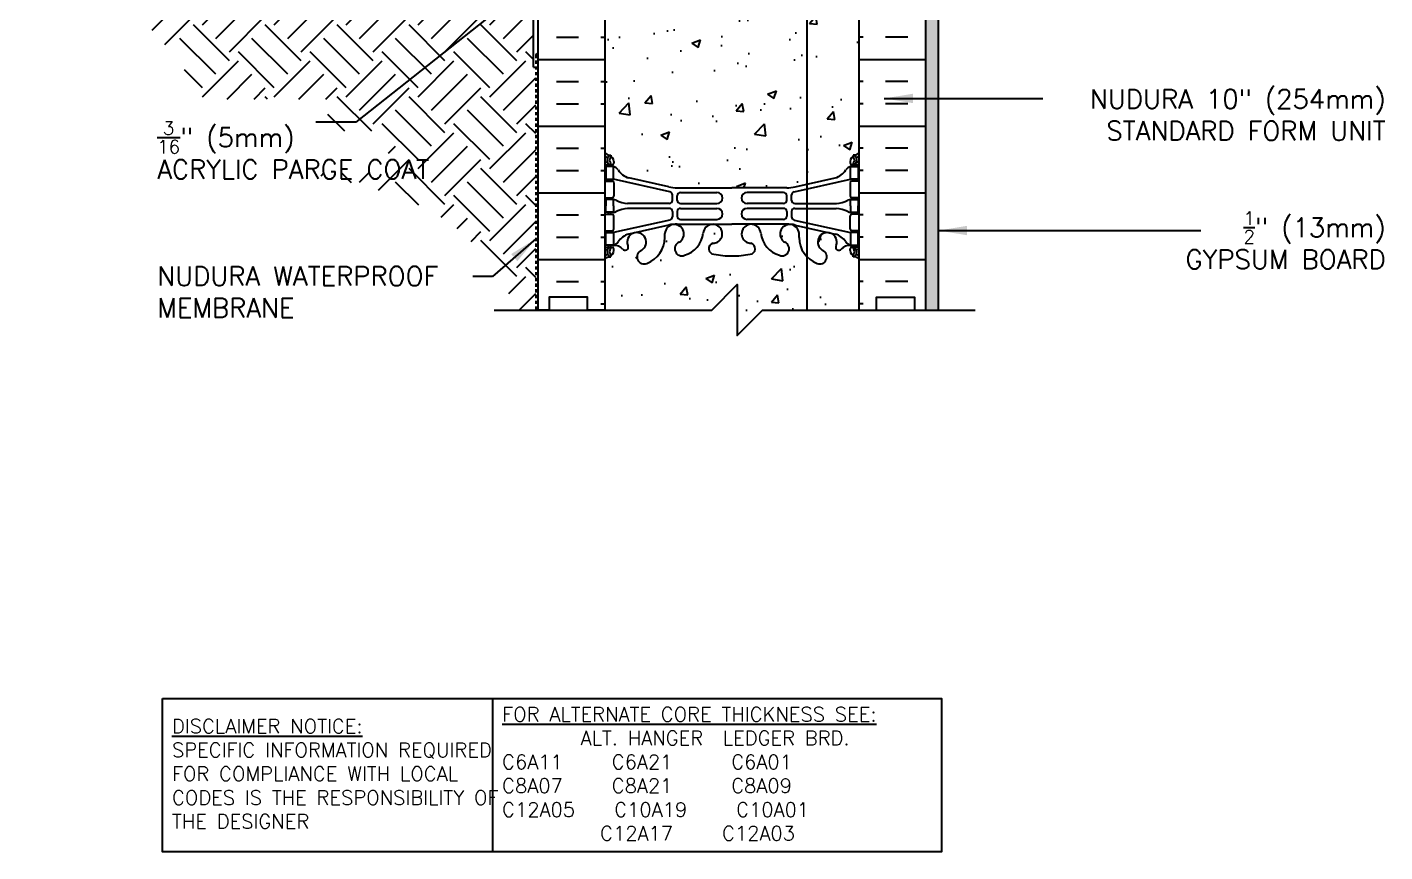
# Model space of a CAD drawing. Header units: inches. Extents: x 109 to 207.6, y 84.6 to 151.9.
# Drawn here: x 152.2 to 205.7, y 84.6 to 117 of the extents above; entities that cross this region are included whole.
import ezdxf

# ---------------------------------------------------------------- set-up
doc = ezdxf.new("R2010")
doc.units = ezdxf.units.IN
doc.header["$LTSCALE"] = 0.5
doc.header["$MEASUREMENT"] = 0
doc.linetypes.add('DASHED2', pattern=[0.375, 0.25, -0.125])
for name, color, linetype in [('HATCH', 12, 'Continuous'), ('line25', 2, 'Continuous'), ('LINE3', 3, 'Continuous'), ('LINE50', 5, 'Continuous'), ('LINE9', 9, 'Continuous'), ('TEXT', 4, 'Continuous'), ('Web_Edge', 9, 'Continuous')]:
    doc.layers.add(name, color=color, linetype=linetype)
doc.styles.add('DIM', font='romans.shx', dxfattribs={"width": 0.7})
doc.styles.add('ROMANS', font='romans.shx', dxfattribs={"height": 0.75})
doc.styles.get("Standard").update_dxf_attribs({"font": 'romans.shx', "height": 0.75})
doc.dimstyles.new('ext_12', dxfattribs={"dimscale": 12, "dimtxt": 0.09375, "dimasz": 0.09375, "dimexe": 0.09375, "dimexo": 0.0625, "dimgap": 0.0625, "dimtad": 1, "dimdec": 1, "dimzin": 3, "dimdsep": 46, "dimlunit": 4, "dimtxsty": 'DIM', "dimcen": 0.09, "dimdle": 0.09375, "dimclrt": 4, "dimadec": 0, "dimazin": 0, "dimtfac": 1, "dimtdec": 1, "dimtmove": 2, "dimatfit": 3, "dimfxl": 1, "dimfrac": 2, "dimtolj": 1, "dimtzin": 0, "dimarcsym": 0})

msp = doc.modelspace()

# ---------------------------------------------------------------- hatches: boundary and pattern name
at = {"layer": 'HATCH'}
h = msp.add_hatch(dxfattribs=at)
h.set_pattern_fill('AR-CONC', color=256, scale=0.5)
h.paths.add_polyline_path([(177.712, 145.28, 0.39233), (177.338, 144.933), (177.339, 144.788, -0.316114), (176.63, 143.752, -1), (176.416, 144.263, 2.155404), (175.878, 144.458), (175.889, 144.436, -0.834375), (175.678, 144.311, 0.23174), (175.32, 144.462), (175.215, 144.462), (175.215, 144.392), (175.263, 144.392, -0.414214), (175.325, 144.329), (175.325, 144.262, -0.249069), (175.215, 144.055), (175.215, 144.013), (175.125, 144.013, 0.088416), (174.979, 143.916), (174.979, 141.916), (174.979, 139.916, 0.088416), (175.125, 139.818), (175.215, 139.818), (175.215, 139.777, -0.249069), (175.325, 139.569), (175.325, 139.502, -0.414214), (175.263, 139.439), (175.215, 139.439), (175.215, 139.369), (175.32, 139.369, 0.231736), (175.678, 139.52, -0.8344), (175.889, 139.395), (175.878, 139.374, 2.155404), (176.416, 139.568, -1), (176.63, 140.079, -0.311223), (177.339, 139.063), (177.338, 138.898, 0.39233), (177.712, 138.551)])
h.paths.add_polyline_path([(182.929, 144.013, -0.19384), (182.619, 144.768), (182.62, 144.933, 1.661382), (182.059, 144.58, -1), (181.845, 144.069, -0.307094), (181.107, 144.965, 1.604516), (180.548, 144.589, 0.055617), (180.727, 144.543, -0.843243), (180.693, 144.111, -0.047544), (179.979, 144.046, -0.047544), (179.265, 144.111, -0.843243), (179.231, 144.543, 0.055617), (179.41, 144.589, 1.604516), (178.852, 144.965, -0.307094), (178.113, 144.069, -0.535521), (177.729, 144.325), (177.729, 139.507, -0.534553), (178.113, 139.762, -0.307094), (178.852, 138.866, 1.604516), (179.41, 139.242, 0.055617), (179.231, 139.288, -0.843243), (179.265, 139.72, -0.047544), (179.979, 139.785, -0.047544), (180.693, 139.72, -0.843243), (180.727, 139.288, 0.055617), (180.548, 139.242, 1.604516), (181.107, 138.866, -0.307094), (181.845, 139.762, -1), (182.059, 139.251, 1.661382), (182.62, 138.898), (182.62, 139.044, -0.198464), (182.929, 139.818)])
h.paths.add_polyline_path([(184.979, 143.916, 0.08841), (184.833, 144.013), (184.743, 144.013), (184.743, 144.055, -0.249069), (184.633, 144.262), (184.633, 144.329, -0.414214), (184.696, 144.392), (184.743, 144.392), (184.743, 144.462), (184.638, 144.462, 0.231736), (184.28, 144.311, -0.8344), (184.069, 144.436), (184.081, 144.458, 2.155404), (183.542, 144.263, -1), (183.328, 143.752, -0.110704), (182.929, 144.013), (182.929, 139.818, -0.110704), (183.328, 140.079, -1), (183.542, 139.568, 2.155404), (184.081, 139.374), (184.069, 139.395, -0.834375), (184.28, 139.52, 0.23174), (184.638, 139.369), (184.743, 139.369), (184.743, 139.439), (184.696, 139.439, -0.414214), (184.633, 139.502), (184.633, 139.569, -0.249069), (184.743, 139.777), (184.743, 139.818), (184.833, 139.818, 0.08841), (184.979, 139.916), (184.979, 141.916)])
h.paths.add_polyline_path([(183.919, 139.247, -1), (183.544, 139.247, -1)], flags=16)
h.paths.add_polyline_path([(184.638, 147.562), (184.743, 147.562), (184.743, 147.632), (184.696, 147.632, -0.414214), (184.633, 147.694), (184.633, 147.762, -0.249069), (184.743, 147.969), (184.743, 148.011), (184.833, 148.011, 0.08841), (184.979, 148.108), (184.979, 148.92, 0.508806), (184.256, 148.867, 0.520567), (183.85, 148.867, 0.520567), (183.457, 148.867, 0.520567), (183.103, 148.867, 0.191784), (182.979, 148.949, 0.191784), (182.855, 148.867, 0.520567), (182.502, 148.867, 0.520567), (182.109, 148.867, 0.520567), (181.702, 148.867, 0.520567), (180.969, 148.907, 0.520567), (180.235, 148.867, 0.520567), (179.829, 148.867, 0.520567), (179.436, 148.867, 0.520567), (179.082, 148.867, 0.520567), (178.754, 148.867, 0.520567), (178.243, 148.867, 0.520567), (177.811, 148.867, 0.136067), (177.712, 148.949), (177.712, 146.731, 0.018252), (177.821, 146.727), (179.979, 146.727), (182.137, 146.727, 0.054974), (182.464, 146.763), (184.045, 147.116, 0.17445), (184.452, 147.412, -0.168672)])
h.paths.add_polyline_path([(177.712, 148.949, 0.359067), (177.418, 148.867, 0.520567), (177.287, 148.867, 0.520567), (176.645, 148.867, 0.520567), (176.304, 148.867, 0.520567), (175.898, 148.867, 0.520567), (175.347, 148.867, 0.520567), (175.216, 148.985, 0.448264), (174.979, 149.013), (174.979, 148.108, 0.088416), (175.125, 148.011), (175.215, 148.011), (175.215, 147.969, -0.249069), (175.325, 147.762), (175.325, 147.694, -0.414214), (175.263, 147.632), (175.215, 147.632), (175.215, 147.562), (175.32, 147.562, -0.168672), (175.506, 147.412, 0.17445), (175.914, 147.116), (177.494, 146.763, 0.036686), (177.712, 146.731)])
h.paths.add_polyline_path([(177.494, 137.068), (175.914, 136.715, 0.17445), (175.506, 136.419, -0.168672), (175.32, 136.269), (175.215, 136.269), (175.215, 136.199), (175.263, 136.199, -0.414214), (175.325, 136.137), (175.325, 136.069, -0.249069), (175.215, 135.862), (175.215, 135.821), (175.125, 135.821, 0.088416), (174.979, 135.723), (174.979, 130.108, 0.088416), (175.125, 130.011), (175.215, 130.011), (175.215, 129.969, -0.249069), (175.325, 129.762), (175.325, 129.694, -0.414214), (175.263, 129.632), (175.215, 129.632), (175.215, 129.562), (175.32, 129.562, -0.168672), (175.506, 129.412, 0.17445), (175.914, 129.116), (177.494, 128.763, 0.054974), (177.821, 128.727), (179.979, 128.727), (182.137, 128.727, 0.054974), (182.464, 128.763), (182.929, 128.867), (182.929, 129.716), (182.894, 129.716), (182.894, 130.278), (182.707, 130.466), (182.457, 130.466), (182.269, 130.278), (182.269, 129.716), (181.873, 129.716), (181.519, 130.069), (181.519, 135.362), (181.873, 135.716), (182.269, 135.716), (182.269, 135.153), (182.457, 134.966), (182.707, 134.966), (182.894, 135.153), (182.894, 135.716), (182.929, 135.716), (182.929, 136.964), (182.464, 137.068, 0.054974), (182.137, 137.104), (179.979, 137.104), (177.821, 137.104, 0.054974)])
h.paths.add_polyline_path([(184.696, 136.199), (184.743, 136.199), (184.743, 136.269), (184.638, 136.269, -0.168672), (184.452, 136.419, 0.17445), (184.045, 136.715), (182.929, 136.964), (182.929, 135.716), (183.519, 135.716), (183.519, 135.153), (183.707, 134.966), (183.957, 134.966), (184.144, 135.153), (184.144, 135.716), (184.979, 135.716), (184.979, 135.723, 0.08841), (184.833, 135.821), (184.743, 135.821), (184.743, 135.862, -0.249069), (184.633, 136.069), (184.633, 136.137, -0.414214)])
h.paths.add_polyline_path([(184.638, 129.562), (184.743, 129.562), (184.743, 129.632), (184.696, 129.632, -0.414214), (184.633, 129.694), (184.633, 129.716), (184.144, 129.716), (184.144, 130.278), (183.957, 130.466), (183.707, 130.466), (183.519, 130.278), (183.519, 129.716), (182.929, 129.716), (182.929, 128.867), (184.045, 129.116, 0.17445), (184.452, 129.412, -0.168672)])
h.paths.add_polyline_path([(182.929, 126.013, -0.19384), (182.619, 126.768), (182.62, 126.933, 1.661382), (182.059, 126.58, -1), (181.845, 126.069, -0.307094), (181.107, 126.965, 1.604516), (180.548, 126.589, 0.055617), (180.727, 126.543, -0.843243), (180.693, 126.111, -0.047544), (179.979, 126.046, -0.047544), (179.265, 126.111, -0.843243), (179.231, 126.543, 0.055617), (179.41, 126.589, 1.604516), (178.852, 126.965, -0.307094), (178.113, 126.069, -1), (177.899, 126.58, 1.661382), (177.338, 126.933), (177.339, 126.788, -0.316114), (176.63, 125.752, -1), (176.416, 126.263, 2.155404), (175.878, 126.458), (175.889, 126.436, -0.834375), (175.678, 126.311, 0.23174), (175.32, 126.462), (175.215, 126.462), (175.215, 126.392), (175.263, 126.392, -0.414214), (175.325, 126.329), (175.325, 126.262, -0.249069), (175.215, 126.055), (175.215, 126.013), (175.125, 126.013, 0.088416), (174.979, 125.916), (174.979, 123.916), (174.979, 121.916, 0.088416), (175.125, 121.818), (175.215, 121.818), (175.215, 121.777, -0.249069), (175.325, 121.569), (175.325, 121.502, -0.414214), (175.263, 121.439), (175.215, 121.439), (175.215, 121.369), (175.32, 121.369, 0.231736), (175.678, 121.52, -0.8344), (175.889, 121.395), (175.878, 121.374, 2.155404), (176.416, 121.568, -1), (176.63, 122.079, -0.311223), (177.339, 121.063), (177.338, 120.898, 1.661382), (177.899, 121.251, -1), (178.113, 121.762, -0.307094), (178.852, 120.866, 1.604516), (179.41, 121.242, 0.055617), (179.231, 121.288, -0.843243), (179.265, 121.72, -0.047544), (179.979, 121.785, -0.047544), (180.693, 121.72, -0.843243), (180.727, 121.288, 0.055617), (180.548, 121.242, 1.604516), (181.107, 120.866, -0.307094), (181.845, 121.762, -1), (182.059, 121.251, 1.661382), (182.62, 120.898), (182.62, 121.044, -0.198464), (182.929, 121.818)])
h.paths.add_polyline_path([(182.434, 120.926, -1), (182.059, 120.926, -1)], flags=16)
h.paths.add_polyline_path([(184.979, 125.916, 0.08841), (184.833, 126.013), (184.743, 126.013), (184.743, 126.055, -0.249069), (184.633, 126.262), (184.633, 126.329, -0.414214), (184.696, 126.392), (184.743, 126.392), (184.743, 126.462), (184.638, 126.462, 0.231736), (184.28, 126.311, -0.8344), (184.069, 126.436), (184.081, 126.458, 2.155404), (183.542, 126.263, -1), (183.328, 125.752, -0.110704), (182.929, 126.013), (182.929, 121.818, -0.110704), (183.328, 122.079, -1), (183.542, 121.568, 2.155404), (184.081, 121.374), (184.069, 121.395, -0.834375), (184.28, 121.52, 0.23174), (184.638, 121.369), (184.743, 121.369), (184.743, 121.439), (184.696, 121.439, -0.414214), (184.633, 121.502), (184.633, 121.569, -0.249069), (184.743, 121.777), (184.743, 121.818), (184.833, 121.818, 0.08841), (184.979, 121.916), (184.979, 123.916)])
h.paths.add_polyline_path([(182.929, 118.964), (182.464, 119.068, 0.054974), (182.137, 119.104), (179.979, 119.104), (177.821, 119.104, 0.054974), (177.494, 119.068), (175.914, 118.715, 0.17445), (175.506, 118.419, -0.168672), (175.32, 118.269), (175.215, 118.269), (175.215, 118.199), (175.263, 118.199, -0.414214), (175.325, 118.137), (175.325, 118.069, -0.249069), (175.215, 117.862), (175.215, 117.821), (175.125, 117.821, 0.088416), (174.979, 117.723), (174.979, 112.108, 0.088416), (175.125, 112.011), (175.215, 112.011), (175.215, 111.969, -0.249069), (175.325, 111.762), (175.325, 111.694, -0.414214), (175.263, 111.632), (175.215, 111.632), (175.215, 111.562), (175.32, 111.562, -0.168672), (175.506, 111.412, 0.17445), (175.914, 111.116), (177.494, 110.763, 0.054974), (177.821, 110.727), (179.979, 110.727), (182.137, 110.727, 0.054974), (182.464, 110.763), (182.929, 110.867)])
h.paths.add_polyline_path([(184.979, 117.723, 0.08841), (184.833, 117.821), (184.743, 117.821), (184.743, 117.862, -0.249069), (184.633, 118.069), (184.633, 118.137, -0.414214), (184.696, 118.199), (184.743, 118.199), (184.743, 118.269), (184.638, 118.269, -0.168672), (184.452, 118.419, 0.17445), (184.045, 118.715), (182.929, 118.964), (182.929, 110.867), (184.045, 111.116, 0.17445), (184.452, 111.412, -0.168672), (184.638, 111.562), (184.743, 111.562), (184.743, 111.632), (184.696, 111.632, -0.414214), (184.633, 111.694), (184.633, 111.762, -0.249069), (184.743, 111.969), (184.743, 112.011), (184.833, 112.011, 0.08841), (184.979, 112.108)])
h.paths.add_polyline_path([(182.929, 108.013, -0.19384), (182.619, 108.768), (182.62, 108.933, 1.661382), (182.059, 108.58, -1), (181.845, 108.069, -0.307094), (181.107, 108.965, 1.604516), (180.548, 108.589, 0.055617), (180.727, 108.543, -0.843243), (180.693, 108.111, -0.047544), (179.979, 108.046, -0.047544), (179.265, 108.111, -0.843243), (179.231, 108.543, 0.055617), (179.41, 108.589, 1.604516), (178.852, 108.965, -0.307094), (178.113, 108.069, -1), (177.899, 108.58, 1.661382), (177.338, 108.933), (177.339, 108.788, -0.316114), (176.63, 107.752, -1), (176.416, 108.263, 2.155404), (175.878, 108.458), (175.889, 108.436, -0.834375), (175.678, 108.311, 0.23174), (175.32, 108.462), (175.215, 108.462), (175.215, 108.392), (175.263, 108.392, -0.414214), (175.325, 108.329), (175.325, 108.262, -0.249069), (175.215, 108.055), (175.215, 108.013), (175.125, 108.013, 0.088416), (174.979, 107.916), (174.979, 105.916), (179.182, 105.916), (180.182, 106.916), (180.182, 104.916), (181.182, 105.916), (182.929, 105.916)])
h.paths.add_polyline_path([(184.979, 107.916, 0.08841), (184.833, 108.013), (184.743, 108.013), (184.743, 108.055, -0.249069), (184.633, 108.262), (184.633, 108.329, -0.414214), (184.696, 108.392), (184.743, 108.392), (184.743, 108.462), (184.638, 108.462, 0.231736), (184.28, 108.311, -0.8344), (184.069, 108.436), (184.081, 108.458, 2.155404), (183.542, 108.263, -1), (183.328, 107.752, -0.110704), (182.929, 108.013), (182.929, 105.916), (184.979, 105.916)])
h = msp.add_hatch(dxfattribs=at)
h.set_pattern_fill('AR-SAND', color=256, scale=0.25, style=0)
h.set_pattern_definition([(37.5, (76.51806, 8.59527), (-0.0157483, 0.4817059), [0, -0.38, 0, -0.425, 0, -0.40625]), (7.5, (76.51806, 8.5953), (0.4424442, 0.7055365), [0, -0.205, 0, -0.3425, 0, -0.13125]), (327.5, (76.21056, 8.59527), (0.7785355, 0.0014148), [0, -0.125, 0, -0.45, 0, -0.5875]), (317.5, (76.21056, 8.5953), (0.7515317, 0.219419), [0, -0.0625, 0, -0.295, 0, -0.3375])])
h.paths.add_polyline_path([(188.104, 128.466), (187.604, 128.466), (187.604, 123.916), (187.604, 105.916), (188.104, 105.916)])
h = msp.add_hatch(dxfattribs=at)
h.set_pattern_fill('INSUL', color=256, scale=7, style=0)
h.set_pattern_definition([(0, (-2751.1824, -291.094), (0, 2.625), []), (0, (-2751.1824, -290.219), (0, 2.625), [0.875, -0.875]), (0, (-2751.1824, -289.344), (0, 2.625), [0.875, -0.875])])
h.paths.add_polyline_path([(172.354, 105.916), (172.792, 105.916), (172.792, 106.416), (174.292, 106.416), (174.292, 105.916), (174.979, 105.916), (174.979, 123.916), (174.292, 123.916), (174.292, 124.416), (172.792, 124.416), (172.792, 123.916), (172.354, 123.916)])
h = msp.add_hatch(dxfattribs=at)
h.set_pattern_fill('INSUL', color=256, scale=7, style=0)
h.set_pattern_definition([(180, (3111.1407, -291.094), (0, 2.625), []), (180, (3111.1407, -290.219), (0, 2.625), [0.875, -0.875]), (180, (3111.1407, -289.344), (0, 2.625), [0.875, -0.875])])
h.paths.add_polyline_path([(187.604, 105.916), (187.167, 105.916), (187.167, 106.416), (185.667, 106.416), (185.667, 105.916), (184.979, 105.916), (184.979, 123.916), (185.667, 123.916), (185.667, 124.416), (187.167, 124.416), (187.167, 123.916), (187.604, 123.916)])
h = msp.add_hatch(dxfattribs=at)
h.set_pattern_fill('EARTH', color=256, scale=8, angle=45, style=0)
h.set_pattern_definition([(45, (72.518, 8.5953), (2e-16, 2.828427), [2, -2]), (45, (71.9877, 9.1256), (2e-16, 2.828427), [2, -2]), (45, (71.4574, 9.656), (2e-16, 2.828427), [2, -2]), (135, (71.4574, 10.0095), (-2.828427, 4e-16), [2, -2]), (135, (71.9877, 10.5398), (-2.828427, 4e-16), [2, -2]), (135, (72.518, 11.0701), (-2.828427, 4e-16), [2, -2])])
edge = h.paths.add_edge_path()
edge.add_spline(control_points=[(163.236, 111.324), (166.255, 110.69), (168.897, 109.863), (170.435, 107.768), (170.823, 107.156)], knot_values=[15.477298, 15.477298, 15.477298, 15.477298, 21.162657, 23.307813, 23.307813, 23.307813, 23.307813], degree=3, periodic=0)
edge.add_line((170.823, 107.156), (171.604, 105.916))
edge.add_line((171.604, 105.916), (172.26, 105.916))
edge.add_line((172.26, 105.916), (172.26, 115.475))
edge.add_line((172.26, 115.475), (172.167, 115.475))
edge.add_line((172.167, 115.475), (172.167, 120.916))
edge.add_line((172.167, 120.916), (152.245, 120.568))
edge.add_spline(control_points=[(152.245, 120.568), (153.363, 119.905), (155.638, 118.558), (157.858, 116.308), (158.855, 114.742), (159.148, 114.219)], knot_values=[0, 0, 0, 0, 3.887421, 7.907558, 9.371794, 9.371794, 9.371794, 9.371794], degree=3, periodic=0)
edge.add_line((159.148, 114.219), (164.082, 114.219))
edge.add_line((164.082, 114.219), (164.082, 112.95))
edge.add_line((164.082, 112.95), (166.465, 112.95))
edge.add_line((166.465, 112.95), (166.465, 111.324))
edge.add_line((166.465, 111.324), (163.236, 111.324))

# ---------------------------------------------------------------- linework, layer by layer
at = {"layer": 'line25'}
for p, q in [((174.979, 123.916), (174.979, 105.916)), ((184.979, 105.916), (184.979, 123.916))]:
    msp.add_line(p, q, dxfattribs=at)
at = {"layer": 'LINE3'}
msp.add_line((182.929, 147.222), (182.929, 105.916), dxfattribs=at)
at = {"layer": 'LINE50'}
for p, q in [((172.354, 105.916), (172.354, 123.916)), ((187.604, 105.916), (187.604, 123.916))]:
    msp.add_line(p, q, dxfattribs=at)
for points in [[(174.979, 105.916), (174.292, 105.916), (174.292, 106.416), (172.792, 106.416), (172.792, 105.916), (172.354, 105.916)], [(184.979, 105.916), (185.667, 105.916), (185.667, 106.416), (187.167, 106.416), (187.167, 105.916), (187.604, 105.916)]]:
    msp.add_lwpolyline(points, dxfattribs=at)
at = {"layer": 'LINE9'}
for p, q in [((188.104, 105.916), (188.104, 128.466)), ((172.167, 115.475), (172.167, 127.475)), ((172.167, 115.475), (172.354, 115.475))]:
    msp.add_line(p, q, dxfattribs=at)
at = {"layer": 'LINE9', "linetype": 'DASHED2'}
for q in [(172.354, 116.05), (172.26, 105.916)]:
    msp.add_line((172.26, 115.957), q, dxfattribs=at)
at = {"layer": 'LINE9'}
msp.add_lwpolyline([(170.622, 105.916), (179.182, 105.916), (180.182, 106.916), (180.182, 104.916), (181.182, 105.916), (189.553, 105.916)], dxfattribs=at)
at = {"layer": 'TEXT'}
msp.add_lwpolyline([(157.576, 90.626), (170.56, 90.626), (170.56, 84.588), (157.576, 84.588)], close=True, dxfattribs=at)
msp.add_lwpolyline([(170.56, 90.626), (188.22, 90.626), (188.22, 84.588), (170.56, 84.588)], dxfattribs=at)
at = {"layer": 'Web_Edge'}
for p, q in [((174.979, 111.732), (175.057, 111.732)), ((175.125, 112.011), (175.215, 112.011)), ((175.215, 112.011), (175.215, 111.969)), ((175.325, 111.762), (175.325, 111.694)), ((184.633, 111.762), (184.633, 111.694)), ((184.833, 112.011), (184.743, 112.011)), ((184.743, 112.011), (184.743, 111.969)), ((184.979, 111.732), (184.901, 111.732)), ((174.979, 111.632), (175.263, 111.632)), ((175.125, 111.632), (175.125, 111.562)), ((175.215, 111.632), (175.215, 111.562)), ((184.979, 111.632), (184.696, 111.632)), ((184.743, 111.632), (184.743, 111.562)), ((184.833, 111.632), (184.833, 111.562)), ((174.979, 110.992), (175.263, 110.992)), ((175.125, 111.062), (175.125, 110.992)), ((175.215, 111.062), (175.215, 110.992)), ((177.538, 110.565), (175.32, 111.062)), ((175.325, 110.929), (175.325, 110.394)), ((177.494, 110.763), (175.914, 111.116)), ((177.821, 110.727), (179.979, 110.727)), ((182.137, 110.727), (179.979, 110.727)), ((182.421, 110.565), (184.638, 111.062)), ((182.464, 110.763), (184.045, 111.116)), ((184.633, 110.929), (184.633, 110.394)), ((184.979, 110.992), (184.696, 110.992)), ((184.743, 111.062), (184.743, 110.992)), ((184.833, 111.062), (184.833, 110.992)), ((174.979, 110.332), (175.263, 110.332)), ((175.125, 110.332), (175.125, 110.262)), ((175.215, 110.332), (175.215, 110.262)), ((177.51, 110.106), (175.873, 110.106)), ((177.635, 110.231), (177.635, 110.443)), ((177.823, 110.232), (177.823, 110.416)), ((177.948, 110.541), (179.387, 110.541)), ((177.948, 110.107), (179.387, 110.107)), ((182.01, 110.541), (180.571, 110.541)), ((182.01, 110.107), (180.571, 110.107)), ((182.135, 110.232), (182.135, 110.416)), ((182.323, 110.231), (182.323, 110.443)), ((182.448, 110.106), (184.085, 110.106)), ((184.979, 110.332), (184.696, 110.332)), ((184.743, 110.332), (184.743, 110.262)), ((184.833, 110.332), (184.833, 110.262)), ((174.979, 109.692), (175.263, 109.692)), ((175.125, 109.692), (175.125, 109.762)), ((175.215, 109.692), (175.215, 109.762)), ((175.325, 109.094), (175.325, 109.629)), ((177.51, 109.918), (175.873, 109.918)), ((177.635, 109.793), (177.635, 109.58)), ((177.823, 109.792), (177.823, 109.608)), ((177.948, 109.917), (179.387, 109.917)), ((182.01, 109.917), (180.571, 109.917)), ((182.135, 109.792), (182.135, 109.608)), ((182.323, 109.793), (182.323, 109.58)), ((182.448, 109.918), (184.085, 109.918)), ((184.633, 109.094), (184.633, 109.629)), ((184.979, 109.692), (184.696, 109.692)), ((184.743, 109.692), (184.743, 109.762)), ((184.833, 109.692), (184.833, 109.762)), ((174.979, 109.032), (175.263, 109.032)), ((175.125, 108.962), (175.125, 109.032)), ((175.215, 108.962), (175.215, 109.032)), ((177.538, 109.458), (175.32, 108.962)), ((177.494, 109.26), (175.914, 108.907)), ((177.821, 109.296), (179.979, 109.296)), ((177.948, 109.483), (179.387, 109.483)), ((182.137, 109.296), (179.979, 109.296)), ((182.01, 109.483), (180.571, 109.483)), ((182.421, 109.458), (184.638, 108.962)), ((182.464, 109.26), (184.045, 108.907)), ((184.979, 109.032), (184.696, 109.032)), ((184.743, 108.962), (184.743, 109.032)), ((184.833, 108.962), (184.833, 109.032)), ((175.125, 108.392), (175.125, 108.462)), ((175.215, 108.392), (175.215, 108.462)), ((175.878, 108.458), (175.889, 108.436)), ((177.339, 108.768), (177.338, 108.933)), ((182.619, 108.768), (182.62, 108.933)), ((184.081, 108.458), (184.069, 108.436)), ((184.743, 108.392), (184.743, 108.462)), ((184.833, 108.392), (184.833, 108.462)), ((174.979, 108.392), (175.263, 108.392)), ((174.979, 108.292), (175.057, 108.292)), ((175.125, 108.013), (175.215, 108.013)), ((175.215, 108.013), (175.215, 108.055)), ((175.325, 108.262), (175.325, 108.329)), ((184.633, 108.262), (184.633, 108.329)), ((184.979, 108.392), (184.696, 108.392)), ((184.743, 108.013), (184.743, 108.055)), ((184.833, 108.013), (184.743, 108.013)), ((184.979, 108.292), (184.901, 108.292))]:
    msp.add_line(p, q, dxfattribs=at)
for points in [[(175.02, 111.062), (175.32, 111.062), (175.32, 111.562), (175.02, 111.562)], [(184.938, 111.062), (184.638, 111.062), (184.638, 111.562), (184.938, 111.562)], [(175.02, 108.962), (175.32, 108.962), (175.32, 108.462), (175.02, 108.462)], [(184.938, 108.962), (184.638, 108.962), (184.638, 108.462), (184.938, 108.462)]]:
    msp.add_lwpolyline(points, close=True, dxfattribs=at)
for points in [[(175.32, 110.012), (175.32, 110.262), (175.02, 110.262), (175.02, 110.012)], [(184.638, 110.012), (184.638, 110.262), (184.938, 110.262), (184.938, 110.012)], [(175.32, 110.012), (175.32, 109.762), (175.02, 109.762), (175.02, 110.012)], [(184.638, 110.012), (184.638, 109.762), (184.938, 109.762), (184.938, 110.012)]]:
    msp.add_lwpolyline(points, dxfattribs=at)
for centre, radius, start, end in [((175.325, 112.469), 0.5, 226.2109, 250.5288), ((175.325, 112.469), 0.6, 234.7832, 245.0748), ((175.057, 111.751), 0.0196, 269.4032, 15.4901), ((175.319, 111.816), 0.25, 140.1145, 222.4609), ((175.063, 111.906), 0.021, 343.464, 63.9957), ((175.161, 111.947), 0.045, 321.448, 139.1879), ((175.168, 111.678), 0.045, 222.4609, 42.4609), ((175.075, 111.762), 0.25, 0, 70.5288), ((175.319, 111.816), 0.16, 140.0001, 222.4609), ((175.263, 111.694), 0.0625, 270, 0), ((184.883, 111.762), 0.25, 109.4712, 180), ((184.696, 111.694), 0.0625, 180, 270), ((184.791, 111.678), 0.045, 137.5391, 317.5391), ((184.797, 111.947), 0.045, 40.8121, 218.552), ((184.639, 111.816), 0.16, 317.5391, 39.9999), ((184.633, 112.469), 0.5, 289.4712, 313.7878), ((184.639, 111.816), 0.25, 317.5391, 39.8855), ((184.895, 111.906), 0.021, 116.0043, 196.536), ((184.901, 111.751), 0.0196, 164.5099, 270.5968), ((184.633, 112.469), 0.6, 294.9252, 305.2158), ((175.198, 111.219), 0.364, 34.9775, 70.3387), ((176.121, 111.83), 0.743, 212.7919, 253.8107), ((183.837, 111.83), 0.743, 286.1893, 327.2081), ((184.761, 111.219), 0.364, 109.6613, 145.0225), ((175.263, 110.929), 0.0625, 0, 90), ((177.821, 112.227), 1.5, 257.4135, 270), ((182.137, 112.227), 1.5, 270, 282.5865), ((184.696, 110.929), 0.0625, 90, 180), ((175.263, 110.394), 0.0625, 270, 0), ((175.316, 110.043), 0.219, 60.4937, 88.92), ((175.962, 111.273), 1.17, 242.6365, 265.6505), ((177.51, 110.231), 0.125, 270, 0), ((177.51, 110.443), 0.125, 0, 77.3767), ((177.948, 110.416), 0.125, 90, 180), ((177.948, 110.232), 0.125, 180, 270), ((179.387, 110.324), 0.217, 270, 90), ((180.571, 110.324), 0.217, 90, 270), ((182.01, 110.416), 0.125, 0, 90), ((182.01, 110.232), 0.125, 270, 360), ((182.448, 110.443), 0.125, 102.6233, 180), ((182.448, 110.231), 0.125, 180, 270), ((183.997, 111.273), 1.17, 274.3495, 297.3635), ((184.642, 110.043), 0.219, 91.08, 119.5063), ((184.696, 110.394), 0.0625, 180, 270), ((175.263, 109.629), 0.0625, 0, 90), ((175.316, 109.98), 0.219, 271.08, 299.5063), ((175.962, 108.751), 1.17, 94.3495, 117.3635), ((177.51, 109.793), 0.125, 0, 90), ((177.51, 109.58), 0.125, 282.6233, 0), ((177.948, 109.792), 0.125, 90, 180), ((177.948, 109.608), 0.125, 180, 270), ((179.387, 109.7), 0.217, 270, 90), ((180.571, 109.7), 0.217, 90, 270), ((182.01, 109.792), 0.125, 0, 90), ((182.01, 109.608), 0.125, 270, 0), ((182.448, 109.793), 0.125, 90, 180), ((182.448, 109.58), 0.125, 180, 257.3767), ((183.997, 108.751), 1.17, 62.6365, 85.6505), ((184.642, 109.98), 0.219, 240.4937, 268.92), ((184.696, 109.629), 0.0625, 90, 180), ((175.263, 109.094), 0.0625, 270, 0), ((177.712, 108.905), 0.375, 299.9315, 175.7552), ((177.821, 107.796), 1.5, 90, 102.5865), ((179.223, 108.914), 0.375, 299.9315, 175.7552), ((180.735, 108.914), 0.375, 4.2448, 240.0685), ((182.246, 108.905), 0.375, 4.2448, 240.0685), ((182.137, 107.796), 1.5, 77.4135, 90), ((184.696, 109.094), 0.0625, 180, 270), ((175.198, 108.804), 0.364, 289.6613, 325.0225), ((175.345, 108.021), 0.441, 41.0127, 93.2024), ((176.121, 108.193), 0.743, 106.1893, 147.2081), ((176.229, 108.588), 0.375, 299.9315, 200.3757), ((176.247, 108.774), 1.092, 290.5175, 359.6668), ((178.006, 108.325), 0.277, 112.68, 292.68), ((177.822, 109.062), 1.034, 286.3365, 353.3331), ((179.285, 108.33), 0.22, 104.2604, 264.8165), ((179.116, 109.369), 0.834, 277.8937, 290.6271), ((180.842, 109.369), 0.834, 249.3729, 262.1063), ((180.673, 108.33), 0.22, 275.1835, 75.7396), ((182.136, 109.062), 1.034, 186.6669, 253.6635), ((181.952, 108.325), 0.277, 247.32, 67.32), ((183.711, 108.774), 1.092, 180.3332, 249.4825), ((183.729, 108.588), 0.375, 339.6243, 240.0685), ((183.837, 108.193), 0.743, 32.7919, 73.8107), ((184.613, 108.021), 0.441, 86.7976, 138.9873), ((184.761, 108.804), 0.364, 214.9775, 250.3387), ((175.325, 107.555), 0.6, 114.9252, 125.2168), ((175.325, 107.555), 0.5, 109.4712, 133.7891), ((175.057, 108.272), 0.0196, 344.5099, 90.5968), ((175.319, 108.207), 0.25, 137.5391, 219.8855), ((175.063, 108.118), 0.021, 296.0043, 16.536), ((175.161, 108.076), 0.045, 220.8121, 38.552), ((175.168, 108.346), 0.045, 317.5391, 137.5391), ((175.075, 108.262), 0.25, 289.4712, 360), ((175.319, 108.207), 0.16, 137.5391, 219.9999), ((175.263, 108.329), 0.0625, 360, 90), ((175.772, 108.393), 0.125, 221.0127, 20.3757), ((176.523, 108.008), 0.277, 112.68, 292.68), ((179.962, 111.823), 3.777, 259.3725, 270.2606), ((179.996, 111.823), 3.777, 269.7394, 280.6275), ((183.435, 108.008), 0.277, 247.32, 67.32), ((184.186, 108.393), 0.125, 159.6243, 318.9873), ((184.696, 108.329), 0.0625, 90, 180), ((184.883, 108.262), 0.25, 180, 250.5288), ((184.791, 108.346), 0.045, 42.4609, 222.4609), ((184.797, 108.076), 0.045, 141.448, 319.1879), ((184.639, 108.207), 0.16, 320.0001, 42.4609), ((184.633, 107.555), 0.5, 46.2122, 70.5288), ((184.639, 108.207), 0.25, 320.1145, 42.4609), ((184.895, 108.118), 0.021, 163.464, 243.9957), ((184.901, 108.272), 0.0196, 89.4032, 195.4901), ((184.633, 107.555), 0.6, 54.7832, 65.0748)]:
    msp.add_arc(centre, radius, start, end, dxfattribs=at)
for points in [[(177.823, 110.237), (177.823, 110.411)], [(182.135, 110.237), (182.135, 110.411)], [(177.823, 109.787), (177.823, 109.613)], [(182.135, 109.787), (182.135, 109.613)]]:
    msp.add_open_spline(points, degree=1, dxfattribs=at)

# ---------------------------------------------------------------- texts
at = {"layer": 'TEXT', "char_height": 0.75, "style": 'ROMANS'}
for s, insert, width, attachment_point in [('\\A1;NUDURA 10" (254mm) STANDARD FORM UNIT', (205.701, 113.595), 14.69725, 6), ('\\A1;{\\H0.7x;\\S3/16;}" (5mm) \\PACRYLIC PARGE COAT', (157.363, 112.208), 11.74859, 4), ('\\A1;{\\H0.7x;\\S1/2;}" (13mm) GYPSUM BOARD', (205.701, 108.664), 9.12398, 6), ('\\A1;NUDURA WATERPROOF MEMBRANE', (157.363, 106.626), 12.78313, 4)]:
    msp.add_mtext(s, dxfattribs=dict(at, insert=insert, width=width, attachment_point=attachment_point))
at = {"layer": 'TEXT', "char_height": 0.5625, "attachment_point": 4}
for s, insert, width in [('{\\LDISCLAIMER NOTICE:}\\PSPECIFIC INFORMATION REQUIRED FOR COMPLIANCE WITH LOCAL CODES IS THE RESPONSIBILITY OF THE DESIGNER', (157.943, 87.66), 14.00235), ('{\\LFOR ALTERNATE CORE THICKNESS SEE:\\P}        ALT. HANGER  LEDGER BRD.\\PC6A11     C6A21      C6A01     \\PC8A07     C8A21      C8A09\\PC12A05    C10A19     C10A01\\P          C12A17     C12A03', (170.935, 87.66), 23.33295)]:
    msp.add_mtext(s, dxfattribs=dict(at, insert=insert, width=width))

# ---------------------------------------------------------------- leaders
at = {"layer": 'TEXT'}
for points, override in [([(172.167, 118.849), (165.172, 113.316), (163.61, 113.316)], {"dimgap": 0.0625, "dimtad": 0}), ([(185.971, 114.243), (190.439, 114.243), (192.216, 114.243)], {"dimtad": 0}), ([(188.104, 109.044), (192.87, 109.044), (198.423, 109.044)], {"dimtad": 0}), ([(172.26, 108.717), (170.56, 107.237), (169.784, 107.237)], {"dimgap": 0.0625, "dimtad": 0})]:
    msp.add_leader(points, dimstyle='ext_12', override=override, dxfattribs=at)

doc.saveas('drawing.dxf')
